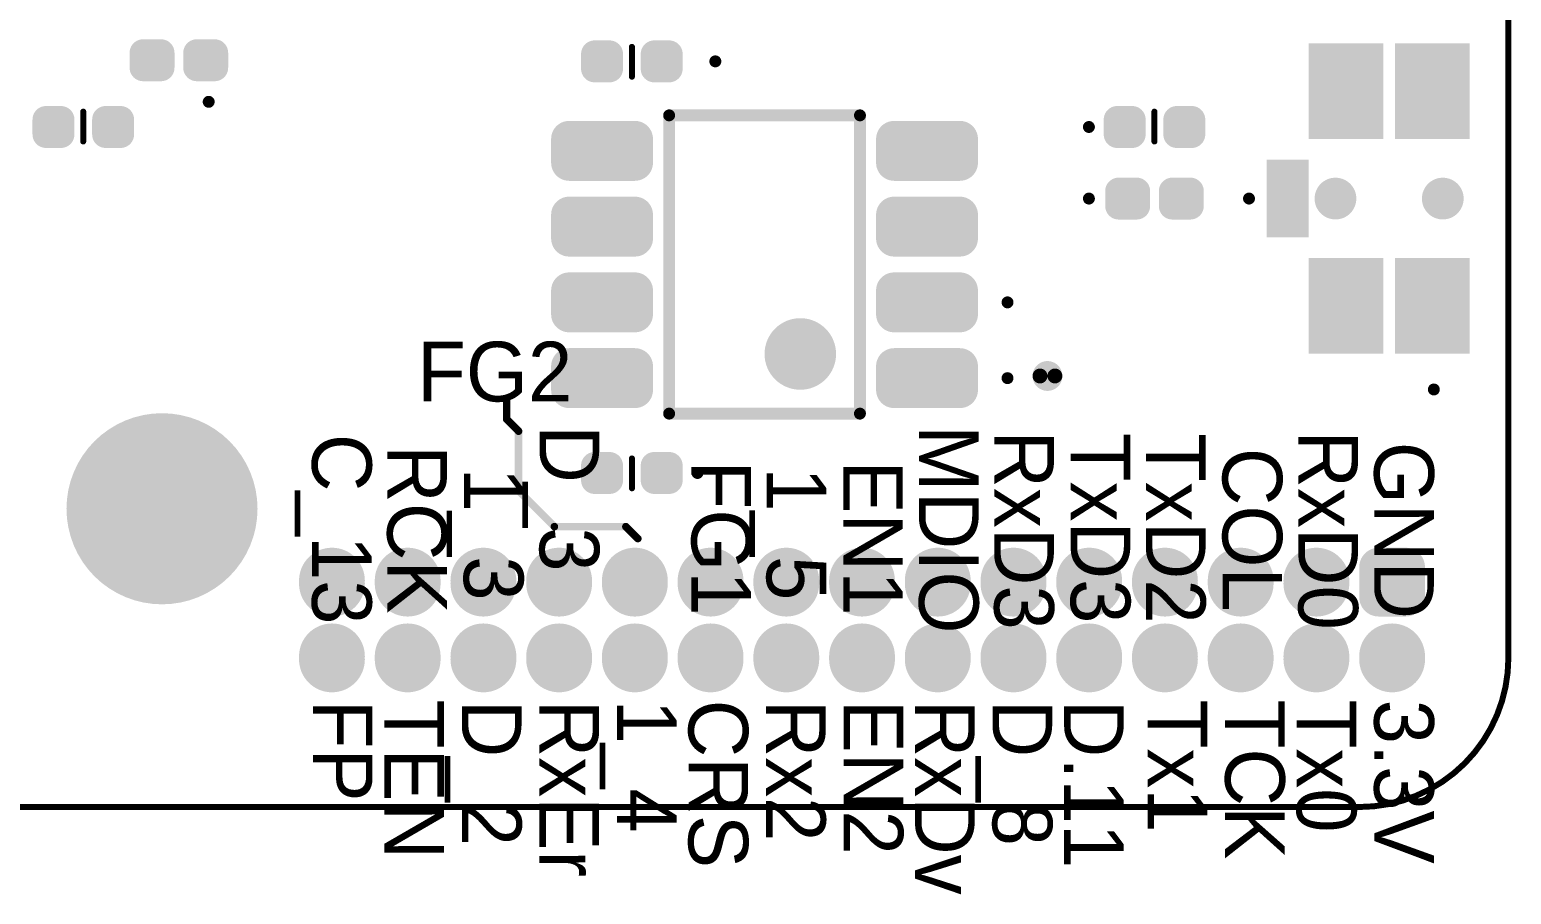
# Model space of a CAD drawing. Header units: millimetres. Extents: x 14.9 to 65.9, y 11 to 63.4.
# Drawn here: x 40.2 to 65.05, y 11.04 to 25.53 of the extents above; entities that cross this region are included whole.
import ezdxf

# ---------------------------------------------------------------- set-up
doc = ezdxf.new("R2010")
doc.units = ezdxf.units.MM
for name, color, linetype in [('Mechanical1', 6, 'Continuous'), ('PadHoleLayer', 156, 'Continuous'), ('TopOverlay', 2, 'Continuous'), ('TopSolder', 216, 'Continuous'), ('ViaHoleLayer', 16, 'Continuous')]:
    doc.layers.add(name, color=color, linetype=linetype)

# ---------------------------------------------------------------- blocks, each defined once
blk = doc.blocks.new('USB_B_F_RA_TH_8')
at = {"layer": 'PadHoleLayer'}
for points, const_width in [([(-1.48, 4.71, 1), (-1.02, 4.71, 1)], 0.46), ([(1.02, 4.71, 1), (1.48, 4.71, 1)], 0.46), ([(-1.48, 2.71, 1), (-1.02, 2.71, 1)], 0.46), ([(1.02, 2.71, 1), (1.48, 2.71, 1)], 0.46), ([(-6.595, 0, 1), (-5.445, 0, 1)], 1.15), ([(5.445, 0, 1), (6.595, 0, 1)], 1.15)]:
    blk.add_lwpolyline(points, format="xyb", close=True, dxfattribs=dict(at, const_width=const_width))
at = {"layer": 'TopSolder'}
for points, const_width in [([(-1.676, 4.71, 1), (-0.824, 4.71, 1)], 0.852), ([(0.824, 4.71, 1), (1.676, 4.71, 1)], 0.852), ([(-1.676, 2.71, 1), (-0.824, 2.71, 1)], 0.852), ([(0.824, 2.71, 1), (1.676, 2.71, 1)], 0.852), ([(-6.821, 0, 1), (-5.219, 0, 1)], 1.602), ([(5.219, 0, 1), (6.821, 0, 1)], 1.602)]:
    blk.add_lwpolyline(points, format="xyb", close=True, dxfattribs=dict(at, const_width=const_width))
blk = doc.blocks.new('R_0402_N_9')
at = {"layer": 'TopOverlay', "const_width": 0.102}
blk.add_lwpolyline([(0.001, 0.243), (0.001, -0.257)], dxfattribs=at)
at = {"layer": 'TopOverlay', "const_width": 0.0508}
for points in [[(-0.024, 0.243, 1), (0.026, 0.243, 1)], [(-0.024, -0.257, 1), (0.026, -0.257, 1)]]:
    blk.add_lwpolyline(points, format="xyb", close=True, dxfattribs=at)
at = {"layer": 'TopSolder', "const_width": 0.227}
for points in [[(-0.738, 0.125, 1), (-0.512, 0.125, 1)], [(-0.488, 0.125, 1), (-0.262, 0.125, 1)], [(0.262, 0.125, 1), (0.488, 0.125, 1)], [(0.512, 0.125, 1), (0.738, 0.125, 1)], [(-0.738, -0.125, 1), (-0.512, -0.125, 1)], [(-0.488, -0.125, 1), (-0.262, -0.125, 1)], [(0.262, -0.125, 1), (0.488, -0.125, 1)], [(0.512, -0.125, 1), (0.738, -0.125, 1)]]:
    blk.add_lwpolyline(points, format="xyb", close=True, dxfattribs=at)
at = {"layer": 'TopSolder'}
for points in [[(-0.375, -0.352), (-0.375, 0.352), (-0.625, -0.352), (-0.625, 0.352)], [(0.625, -0.352), (0.625, 0.352), (0.375, -0.352), (0.375, 0.352)], [(-0.148, -0.125), (-0.148, 0.125), (-0.852, -0.125), (-0.852, 0.125)], [(0.852, -0.125), (0.852, 0.125), (0.148, -0.125), (0.148, 0.125)]]:
    blk.add_solid(points, dxfattribs=at)
blk = doc.blocks.new('C_0402_N_10')
at = {"layer": 'TopSolder', "const_width": 0.227}
for points in [[(-0.713, 0.125, 1), (-0.487, 0.125, 1)], [(-0.413, 0.125, 1), (-0.187, 0.125, 1)], [(0.187, 0.125, 1), (0.413, 0.125, 1)], [(0.487, 0.125, 1), (0.713, 0.125, 1)], [(-0.713, -0.125, 1), (-0.487, -0.125, 1)], [(-0.413, -0.125, 1), (-0.187, -0.125, 1)], [(0.187, -0.125, 1), (0.413, -0.125, 1)], [(0.487, -0.125, 1), (0.713, -0.125, 1)]]:
    blk.add_lwpolyline(points, format="xyb", close=True, dxfattribs=at)
at = {"layer": 'TopSolder'}
for points in [[(-0.3, -0.352), (-0.3, 0.352), (-0.6, -0.352), (-0.6, 0.352)], [(0.6, -0.352), (0.6, 0.352), (0.3, -0.352), (0.3, 0.352)], [(-0.073, -0.125), (-0.073, 0.125), (-0.827, -0.125), (-0.827, 0.125)], [(0.827, -0.125), (0.827, 0.125), (0.073, -0.125), (0.073, 0.125)]]:
    blk.add_solid(points, dxfattribs=at)
blk = doc.blocks.new('_____8_11')
at = {"layer": 'TopOverlay', "const_width": 0.2}
for points in [[(1.6, 2.5), (-1.6, 2.5)], [(-1.6, 2.5), (-1.6, -2.5)], [(1.6, 2.5), (1.6, -2.5)], [(1.6, -2.5), (-1.6, -2.5)]]:
    blk.add_lwpolyline(points, dxfattribs=at)
at = {"layer": 'TopOverlay'}
for points, const_width in [([(-1.65, 2.5, 1), (-1.55, 2.5, 1)], 0.1), ([(-1.65, 2.5, 1), (-1.55, 2.5, 1)], 0.1), ([(1.55, 2.5, 1), (1.65, 2.5, 1)], 0.1), ([(1.55, 2.5, 1), (1.65, 2.5, 1)], 0.1), ([(-4.62, 1.869, 1), (-4.87, 1.869, 1)], 0.25), ([(-4.932, 1.869, 1), (-4.807, 1.869, 1)], 0.125), ([(-4.682, 1.869, 1), (-4.557, 1.869, 1)], 0.125), ([(-0.3, 1.5, 1), (-0.9, 1.5, 1)], 0.6), ([(-1.05, 1.5, 1), (-0.75, 1.5, 1)], 0.3), ([(-0.45, 1.5, 1), (-0.15, 1.5, 1)], 0.3), ([(-1.65, -2.5, 1), (-1.55, -2.5, 1)], 0.1), ([(-1.65, -2.5, 1), (-1.55, -2.5, 1)], 0.1), ([(1.55, -2.5, 1), (1.65, -2.5, 1)], 0.1), ([(1.55, -2.5, 1), (1.65, -2.5, 1)], 0.1)]:
    blk.add_lwpolyline(points, format="xyb", close=True, dxfattribs=dict(at, const_width=const_width))
at = {"layer": 'TopSolder', "const_width": 0.302}
for points in [[(-3.428, 2.105, 1), (-3.126, 2.105, 1)], [(-2.324, 2.105, 1), (-2.022, 2.105, 1)], [(2.022, 2.105, 1), (2.324, 2.105, 1)], [(3.126, 2.105, 1), (3.428, 2.105, 1)], [(-3.428, 1.705, 1), (-3.126, 1.705, 1)], [(-2.324, 1.705, 1), (-2.022, 1.705, 1)], [(2.022, 1.705, 1), (2.324, 1.705, 1)], [(3.126, 1.705, 1), (3.428, 1.705, 1)], [(-3.428, 0.835, 1), (-3.126, 0.835, 1)], [(-2.324, 0.835, 1), (-2.022, 0.835, 1)], [(2.022, 0.835, 1), (2.324, 0.835, 1)], [(3.126, 0.835, 1), (3.428, 0.835, 1)], [(-3.428, 0.435, 1), (-3.126, 0.435, 1)], [(-2.324, 0.435, 1), (-2.022, 0.435, 1)], [(2.022, 0.435, 1), (2.324, 0.435, 1)], [(3.126, 0.435, 1), (3.428, 0.435, 1)], [(-3.428, -0.435, 1), (-3.126, -0.435, 1)], [(-2.324, -0.435, 1), (-2.022, -0.435, 1)], [(2.022, -0.435, 1), (2.324, -0.435, 1)], [(3.126, -0.435, 1), (3.428, -0.435, 1)], [(-3.428, -0.835, 1), (-3.126, -0.835, 1)], [(-2.324, -0.835, 1), (-2.022, -0.835, 1)], [(2.022, -0.835, 1), (2.324, -0.835, 1)], [(3.126, -0.835, 1), (3.428, -0.835, 1)], [(-3.428, -1.705, 1), (-3.126, -1.705, 1)], [(-2.324, -1.705, 1), (-2.022, -1.705, 1)], [(2.022, -1.705, 1), (2.324, -1.705, 1)], [(3.126, -1.705, 1), (3.428, -1.705, 1)], [(-3.428, -2.105, 1), (-3.126, -2.105, 1)], [(-2.324, -2.105, 1), (-2.022, -2.105, 1)], [(2.022, -2.105, 1), (2.324, -2.105, 1)], [(3.126, -2.105, 1), (3.428, -2.105, 1)]]:
    blk.add_lwpolyline(points, format="xyb", close=True, dxfattribs=at)
at = {"layer": 'TopSolder'}
for points in [[(-2.173, 1.402), (-2.173, 2.408), (-3.277, 1.402), (-3.277, 2.408)], [(3.277, 1.402), (3.277, 2.408), (2.173, 1.402), (2.173, 2.408)], [(-1.871, 1.705), (-1.871, 2.105), (-3.579, 1.705), (-3.579, 2.105)], [(3.579, 1.705), (3.579, 2.105), (1.871, 1.705), (1.871, 2.105)], [(-2.173, 0.132), (-2.173, 1.138), (-3.277, 0.132), (-3.277, 1.138)], [(3.277, 0.132), (3.277, 1.138), (2.173, 0.132), (2.173, 1.138)], [(-1.871, 0.435), (-1.871, 0.835), (-3.579, 0.435), (-3.579, 0.835)], [(3.579, 0.435), (3.579, 0.835), (1.871, 0.435), (1.871, 0.835)], [(-2.173, -1.138), (-2.173, -0.132), (-3.277, -1.138), (-3.277, -0.132)], [(3.277, -1.138), (3.277, -0.132), (2.173, -1.138), (2.173, -0.132)], [(-1.871, -0.835), (-1.871, -0.435), (-3.579, -0.835), (-3.579, -0.435)], [(3.579, -0.835), (3.579, -0.435), (1.871, -0.835), (1.871, -0.435)], [(-2.173, -2.408), (-2.173, -1.402), (-3.277, -2.408), (-3.277, -1.402)], [(3.277, -2.408), (3.277, -1.402), (2.173, -2.408), (2.173, -1.402)], [(-1.871, -2.105), (-1.871, -1.705), (-3.579, -2.105), (-3.579, -1.705)], [(3.579, -2.105), (3.579, -1.705), (1.871, -2.105), (1.871, -1.705)]]:
    blk.add_solid(points, dxfattribs=at)
blk = doc.blocks.new('R_0402_N_12')
at = {"layer": 'TopOverlay', "const_width": 0.102}
blk.add_lwpolyline([(0.001, -0.257), (0.001, 0.243)], dxfattribs=at)
at = {"layer": 'TopOverlay', "const_width": 0.0508}
for points in [[(-0.024, 0.243, 1), (0.026, 0.243, 1)], [(-0.024, -0.257, 1), (0.026, -0.257, 1)]]:
    blk.add_lwpolyline(points, format="xyb", close=True, dxfattribs=at)
at = {"layer": 'TopSolder', "const_width": 0.227}
for points in [[(-0.738, 0.125, 1), (-0.512, 0.125, 1)], [(-0.488, 0.125, 1), (-0.262, 0.125, 1)], [(0.262, 0.125, 1), (0.488, 0.125, 1)], [(0.512, 0.125, 1), (0.738, 0.125, 1)], [(-0.738, -0.125, 1), (-0.512, -0.125, 1)], [(-0.488, -0.125, 1), (-0.262, -0.125, 1)], [(0.262, -0.125, 1), (0.488, -0.125, 1)], [(0.512, -0.125, 1), (0.738, -0.125, 1)]]:
    blk.add_lwpolyline(points, format="xyb", close=True, dxfattribs=at)
at = {"layer": 'TopSolder'}
for points in [[(-0.375, -0.352), (-0.375, 0.352), (-0.625, -0.352), (-0.625, 0.352)], [(0.625, -0.352), (0.625, 0.352), (0.375, -0.352), (0.375, 0.352)], [(-0.148, -0.125), (-0.148, 0.125), (-0.852, -0.125), (-0.852, 0.125)], [(0.852, -0.125), (0.852, 0.125), (0.148, -0.125), (0.148, 0.125)]]:
    blk.add_solid(points, dxfattribs=at)
blk = doc.blocks.new('R_0402_N_13')
at = {"layer": 'TopOverlay', "const_width": 0.102}
blk.add_lwpolyline([(0.001, -0.257), (0.001, 0.243)], dxfattribs=at)
at = {"layer": 'TopOverlay', "const_width": 0.0508}
for points in [[(-0.024, 0.243, 1), (0.026, 0.243, 1)], [(-0.024, -0.257, 1), (0.026, -0.257, 1)]]:
    blk.add_lwpolyline(points, format="xyb", close=True, dxfattribs=at)
at = {"layer": 'TopSolder', "const_width": 0.227}
for points in [[(-0.738, 0.125, 1), (-0.512, 0.125, 1)], [(-0.488, 0.125, 1), (-0.262, 0.125, 1)], [(0.262, 0.125, 1), (0.488, 0.125, 1)], [(0.512, 0.125, 1), (0.738, 0.125, 1)], [(-0.738, -0.125, 1), (-0.512, -0.125, 1)], [(-0.488, -0.125, 1), (-0.262, -0.125, 1)], [(0.262, -0.125, 1), (0.488, -0.125, 1)], [(0.512, -0.125, 1), (0.738, -0.125, 1)]]:
    blk.add_lwpolyline(points, format="xyb", close=True, dxfattribs=at)
at = {"layer": 'TopSolder'}
for points in [[(-0.375, -0.352), (-0.375, 0.352), (-0.625, -0.352), (-0.625, 0.352)], [(0.625, -0.352), (0.625, 0.352), (0.375, -0.352), (0.375, 0.352)], [(-0.148, -0.125), (-0.148, 0.125), (-0.852, -0.125), (-0.852, 0.125)], [(0.852, -0.125), (0.852, 0.125), (0.148, -0.125), (0.148, 0.125)]]:
    blk.add_solid(points, dxfattribs=at)
blk = doc.blocks.new('R_0402_N_14')
at = {"layer": 'TopOverlay', "const_width": 0.102}
blk.add_lwpolyline([(0.001, 0.243), (0.001, -0.257)], dxfattribs=at)
at = {"layer": 'TopOverlay', "const_width": 0.0508}
for points in [[(-0.024, 0.243, 1), (0.026, 0.243, 1)], [(-0.024, -0.257, 1), (0.026, -0.257, 1)]]:
    blk.add_lwpolyline(points, format="xyb", close=True, dxfattribs=at)
at = {"layer": 'TopSolder', "const_width": 0.227}
for points in [[(-0.738, 0.125, 1), (-0.512, 0.125, 1)], [(-0.488, 0.125, 1), (-0.262, 0.125, 1)], [(0.262, 0.125, 1), (0.488, 0.125, 1)], [(0.512, 0.125, 1), (0.738, 0.125, 1)], [(-0.738, -0.125, 1), (-0.512, -0.125, 1)], [(-0.488, -0.125, 1), (-0.262, -0.125, 1)], [(0.262, -0.125, 1), (0.488, -0.125, 1)], [(0.512, -0.125, 1), (0.738, -0.125, 1)]]:
    blk.add_lwpolyline(points, format="xyb", close=True, dxfattribs=at)
at = {"layer": 'TopSolder'}
for points in [[(-0.375, -0.352), (-0.375, 0.352), (-0.625, -0.352), (-0.625, 0.352)], [(0.625, -0.352), (0.625, 0.352), (0.375, -0.352), (0.375, 0.352)], [(-0.148, -0.125), (-0.148, 0.125), (-0.852, -0.125), (-0.852, 0.125)], [(0.852, -0.125), (0.852, 0.125), (0.148, -0.125), (0.148, 0.125)]]:
    blk.add_solid(points, dxfattribs=at)
blk = doc.blocks.new('SW_PTS840_19')
at = {"layer": 'PadHoleLayer', "const_width": 0.35}
for points in [[(-0.175, 0.9, 1), (0.175, 0.9, 1)], [(-0.175, -0.9, 1), (0.175, -0.9, 1)]]:
    blk.add_lwpolyline(points, format="xyb", close=True, dxfattribs=at)
at = {"layer": 'TopSolder'}
for points in [[(-0.652, 1.348), (0.652, 1.348), (-0.652, 2.052), (0.652, 2.052)], [(-2.602, 0.098), (-0.998, 0.098), (-2.602, 1.352), (-0.998, 1.352)], [(0.998, 0.098), (2.602, 0.098), (0.998, 1.352), (2.602, 1.352)], [(-2.602, -1.352), (-0.998, -1.352), (-2.602, -0.098), (-0.998, -0.098)], [(0.998, -1.352), (2.602, -1.352), (0.998, -0.098), (2.602, -0.098)]]:
    blk.add_solid(points, dxfattribs=at)
blk = doc.blocks.new('HDR_2_15_1_27___B_35')
at = {"layer": 'PadHoleLayer', "const_width": 0.3}
for points in [[(-0.15, 1.27, 1), (0.15, 1.27, 1)], [(1.12, 1.27, 1), (1.42, 1.27, 1)], [(2.39, 1.27, 1), (2.69, 1.27, 1)], [(3.66, 1.27, 1), (3.96, 1.27, 1)], [(4.93, 1.27, 1), (5.23, 1.27, 1)], [(6.2, 1.27, 1), (6.5, 1.27, 1)], [(7.47, 1.27, 1), (7.77, 1.27, 1)], [(8.74, 1.27, 1), (9.04, 1.27, 1)], [(10.01, 1.27, 1), (10.31, 1.27, 1)], [(11.28, 1.27, 1), (11.58, 1.27, 1)], [(12.55, 1.27, 1), (12.85, 1.27, 1)], [(13.82, 1.27, 1), (14.12, 1.27, 1)], [(15.09, 1.27, 1), (15.39, 1.27, 1)], [(16.36, 1.27, 1), (16.66, 1.27, 1)], [(17.63, 1.27, 1), (17.93, 1.27, 1)], [(-0.15, 0, 1), (0.15, 0, 1)], [(1.12, 0, 1), (1.42, 0, 1)], [(2.39, 0, 1), (2.69, 0, 1)], [(3.66, 0, 1), (3.96, 0, 1)], [(4.93, 0, 1), (5.23, 0, 1)], [(6.2, 0, 1), (6.5, 0, 1)], [(7.47, 0, 1), (7.77, 0, 1)], [(8.74, 0, 1), (9.04, 0, 1)], [(10.01, 0, 1), (10.31, 0, 1)], [(11.28, 0, 1), (11.58, 0, 1)], [(12.55, 0, 1), (12.85, 0, 1)], [(13.82, 0, 1), (14.12, 0, 1)], [(15.09, 0, 1), (15.39, 0, 1)], [(16.36, 0, 1), (16.66, 0, 1)], [(17.63, 0, 1), (17.93, 0, 1)]]:
    blk.add_lwpolyline(points, format="xyb", close=True, dxfattribs=at)
at = {"layer": 'TopSolder', "const_width": 1.103}
for points in [[(0, 1.295), (0, 1.245)], [(1.27, 1.295), (1.27, 1.245)], [(2.54, 1.295), (2.54, 1.245)], [(3.81, 1.295), (3.81, 1.245)], [(5.08, 1.295), (5.08, 1.245)], [(6.35, 1.295), (6.35, 1.245)], [(7.62, 1.295), (7.62, 1.245)], [(8.89, 1.295), (8.89, 1.245)], [(10.16, 1.295), (10.16, 1.245)], [(11.43, 1.295), (11.43, 1.245)], [(12.7, 1.295), (12.7, 1.245)], [(13.97, 1.295), (13.97, 1.245)], [(15.24, 1.295), (15.24, 1.245)], [(16.51, 1.295), (16.51, 1.245)], [(17.78, 1.295), (17.78, 1.245)], [(1.27, 0.025), (1.27, -0.025)], [(2.54, 0.025), (2.54, -0.025)], [(3.81, 0.025), (3.81, -0.025)], [(5.08, 0.025), (5.08, -0.025)], [(6.35, 0.025), (6.35, -0.025)], [(7.62, 0.025), (7.62, -0.025)], [(8.89, 0.025), (8.89, -0.025)], [(10.16, 0.025), (10.16, -0.025)], [(11.43, 0.025), (11.43, -0.025)], [(12.7, 0.025), (12.7, -0.025)], [(13.97, 0.025), (13.97, -0.025)], [(15.24, 0.025), (15.24, -0.025)], [(16.51, 0.025), (16.51, -0.025)], [(17.78, 0.025), (17.78, -0.025)]]:
    blk.add_lwpolyline(points, dxfattribs=at)
at = {"layer": 'TopSolder'}
for points, const_width in [([(-0.276, 1.295, 1), (0.276, 1.295, 1)], 0.552), ([(-0.276, 1.245, 1), (0.276, 1.245, 1)], 0.552), ([(0.994, 1.295, 1), (1.546, 1.295, 1)], 0.552), ([(0.994, 1.245, 1), (1.546, 1.245, 1)], 0.552), ([(2.264, 1.295, 1), (2.816, 1.295, 1)], 0.552), ([(2.264, 1.245, 1), (2.816, 1.245, 1)], 0.552), ([(3.534, 1.295, 1), (4.086, 1.295, 1)], 0.552), ([(3.534, 1.245, 1), (4.086, 1.245, 1)], 0.552), ([(4.804, 1.295, 1), (5.356, 1.295, 1)], 0.552), ([(4.804, 1.245, 1), (5.356, 1.245, 1)], 0.552), ([(6.074, 1.295, 1), (6.626, 1.295, 1)], 0.552), ([(6.074, 1.245, 1), (6.626, 1.245, 1)], 0.552), ([(7.344, 1.295, 1), (7.896, 1.295, 1)], 0.552), ([(7.344, 1.245, 1), (7.896, 1.245, 1)], 0.552), ([(8.614, 1.295, 1), (9.166, 1.295, 1)], 0.552), ([(8.614, 1.245, 1), (9.166, 1.245, 1)], 0.552), ([(9.884, 1.295, 1), (10.436, 1.295, 1)], 0.552), ([(9.884, 1.245, 1), (10.436, 1.245, 1)], 0.552), ([(11.154, 1.295, 1), (11.706, 1.295, 1)], 0.552), ([(11.154, 1.245, 1), (11.706, 1.245, 1)], 0.552), ([(12.424, 1.295, 1), (12.976, 1.295, 1)], 0.552), ([(12.424, 1.245, 1), (12.976, 1.245, 1)], 0.552), ([(13.694, 1.295, 1), (14.246, 1.295, 1)], 0.552), ([(13.694, 1.245, 1), (14.246, 1.245, 1)], 0.552), ([(14.964, 1.295, 1), (15.516, 1.295, 1)], 0.552), ([(14.964, 1.245, 1), (15.516, 1.245, 1)], 0.552), ([(16.234, 1.295, 1), (16.786, 1.295, 1)], 0.552), ([(16.234, 1.245, 1), (16.786, 1.245, 1)], 0.552), ([(17.504, 1.295, 1), (18.056, 1.295, 1)], 0.552), ([(17.504, 1.245, 1), (18.056, 1.245, 1)], 0.552), ([(-0.388, 0.25, 1), (-0.062, 0.25, 1)], 0.327), ([(0.062, 0.25, 1), (0.388, 0.25, 1)], 0.327), ([(0.994, 0.025, 1), (1.546, 0.025, 1)], 0.552), ([(0.994, -0.025, 1), (1.546, -0.025, 1)], 0.552), ([(2.264, 0.025, 1), (2.816, 0.025, 1)], 0.552), ([(2.264, -0.025, 1), (2.816, -0.025, 1)], 0.552), ([(3.534, 0.025, 1), (4.086, 0.025, 1)], 0.552), ([(3.534, -0.025, 1), (4.086, -0.025, 1)], 0.552), ([(4.804, 0.025, 1), (5.356, 0.025, 1)], 0.552), ([(4.804, -0.025, 1), (5.356, -0.025, 1)], 0.552), ([(6.074, 0.025, 1), (6.626, 0.025, 1)], 0.552), ([(6.074, -0.025, 1), (6.626, -0.025, 1)], 0.552), ([(7.344, 0.025, 1), (7.896, 0.025, 1)], 0.552), ([(7.344, -0.025, 1), (7.896, -0.025, 1)], 0.552), ([(8.614, 0.025, 1), (9.166, 0.025, 1)], 0.552), ([(8.614, -0.025, 1), (9.166, -0.025, 1)], 0.552), ([(9.884, 0.025, 1), (10.436, 0.025, 1)], 0.552), ([(9.884, -0.025, 1), (10.436, -0.025, 1)], 0.552), ([(11.154, 0.025, 1), (11.706, 0.025, 1)], 0.552), ([(11.154, -0.025, 1), (11.706, -0.025, 1)], 0.552), ([(12.424, 0.025, 1), (12.976, 0.025, 1)], 0.552), ([(12.424, -0.025, 1), (12.976, -0.025, 1)], 0.552), ([(13.694, 0.025, 1), (14.246, 0.025, 1)], 0.552), ([(13.694, -0.025, 1), (14.246, -0.025, 1)], 0.552), ([(14.964, 0.025, 1), (15.516, 0.025, 1)], 0.552), ([(14.964, -0.025, 1), (15.516, -0.025, 1)], 0.552), ([(16.234, 0.025, 1), (16.786, 0.025, 1)], 0.552), ([(16.234, -0.025, 1), (16.786, -0.025, 1)], 0.552), ([(17.504, 0.025, 1), (18.056, 0.025, 1)], 0.552), ([(17.504, -0.025, 1), (18.056, -0.025, 1)], 0.552), ([(-0.388, -0.25, 1), (-0.062, -0.25, 1)], 0.327), ([(0.062, -0.25, 1), (0.388, -0.25, 1)], 0.327)]:
    blk.add_lwpolyline(points, format="xyb", close=True, dxfattribs=dict(at, const_width=const_width))
for points in [[(-0.225, -0.577), (0.225, -0.577), (-0.225, 0.577), (0.225, 0.577)], [(-0.552, -0.25), (0.552, -0.25), (-0.552, 0.25), (0.552, 0.25)]]:
    blk.add_solid(points, dxfattribs=at)
blk = doc.blocks.new('C_0402_N_58')
at = {"layer": 'TopSolder', "const_width": 0.227}
for points in [[(-0.713, 0.125, 1), (-0.487, 0.125, 1)], [(-0.413, 0.125, 1), (-0.187, 0.125, 1)], [(0.187, 0.125, 1), (0.413, 0.125, 1)], [(0.487, 0.125, 1), (0.713, 0.125, 1)], [(-0.713, -0.125, 1), (-0.487, -0.125, 1)], [(-0.413, -0.125, 1), (-0.187, -0.125, 1)], [(0.187, -0.125, 1), (0.413, -0.125, 1)], [(0.487, -0.125, 1), (0.713, -0.125, 1)]]:
    blk.add_lwpolyline(points, format="xyb", close=True, dxfattribs=at)
at = {"layer": 'TopSolder'}
for points in [[(-0.3, -0.352), (-0.3, 0.352), (-0.6, -0.352), (-0.6, 0.352)], [(0.6, -0.352), (0.6, 0.352), (0.3, -0.352), (0.3, 0.352)], [(-0.073, -0.125), (-0.073, 0.125), (-0.827, -0.125), (-0.827, 0.125)], [(0.827, -0.125), (0.827, 0.125), (0.073, -0.125), (0.073, 0.125)]]:
    blk.add_solid(points, dxfattribs=at)

msp = doc.modelspace()

# ---------------------------------------------------------------- linework, layer by layer
at = {"layer": 'Mechanical1', "const_width": 0.1}
for points in [[(65, 15), (65, 60)], [(17.5, 12.5), (62.5, 12.5)]]:
    msp.add_lwpolyline(points, dxfattribs=at)
msp.add_lwpolyline([(65, 15, -0.414213), (62.5, 12.5)], format="xyb", dxfattribs=at)
at = {"layer": 'Mechanical1', "const_width": 0.05}
for points in [[(64.975, 15, 1), (65.025, 15, 1)], [(64.975, 15, 1), (65.025, 15, 1)], [(62.475, 12.5, 1), (62.525, 12.5, 1)], [(62.475, 12.5, 1), (62.525, 12.5, 1)]]:
    msp.add_lwpolyline(points, format="xyb", close=True, dxfattribs=at)
at = {"layer": 'TopOverlay', "const_width": 0.127}
for points in [[(48.2, 19), (48.2, 19.3)], [(48.2, 19), (48.4, 18.8)], [(48.4, 17.8), (48.4, 18.8)], [(48.4, 17.8), (49, 17.2)], [(49, 17.2), (50.2, 17.2)], [(50.2, 17.2), (50.4, 17)]]:
    msp.add_lwpolyline(points, dxfattribs=at)
at = {"layer": 'TopOverlay', "const_width": 0.0635}
for points in [[(48.168, 19.3, 1), (48.232, 19.3, 1)], [(48.168, 19, 1), (48.232, 19, 1)], [(48.168, 19, 1), (48.232, 19, 1)], [(48.368, 18.8, 1), (48.432, 18.8, 1)], [(48.368, 18.8, 1), (48.432, 18.8, 1)], [(48.368, 17.8, 1), (48.432, 17.8, 1)], [(48.368, 17.8, 1), (48.432, 17.8, 1)], [(48.968, 17.2, 1), (49.032, 17.2, 1)], [(48.968, 17.2, 1), (49.032, 17.2, 1)], [(50.168, 17.2, 1), (50.232, 17.2, 1)], [(50.168, 17.2, 1), (50.232, 17.2, 1)], [(50.368, 17, 1), (50.432, 17, 1)]]:
    msp.add_lwpolyline(points, format="xyb", close=True, dxfattribs=at)
at = {"layer": 'ViaHoleLayer', "const_width": 0.1}
for points in [[(51.65, 25, 1), (51.75, 25, 1)], [(43.153, 24.322, 1), (43.253, 24.322, 1)], [(57.915, 23.9, 1), (58.015, 23.9, 1)], [(57.915, 22.7, 1), (58.015, 22.7, 1)], [(60.6, 22.7, 1), (60.7, 22.7, 1)], [(56.55, 20.96, 1), (56.65, 20.96, 1)], [(56.55, 19.69, 1), (56.65, 19.69, 1)], [(63.7, 19.5, 1), (63.8, 19.5, 1)], [(51.35, 18.1, 1), (51.45, 18.1, 1)]]:
    msp.add_lwpolyline(points, format="xyb", close=True, dxfattribs=at)

# ---------------------------------------------------------------- block references
for name, p, rotation in [('C_0402_N_58', (42.703, 25.019), 360), ('R_0402_N_13', (50.3, 25), 360), ('SW_PTS840_19', (63, 22.7), 90), ('R_0402_N_14', (41.1, 23.9), 180), ('_____8_11', (52.525, 21.595), 180), ('R_0402_N_9', (59.065, 23.9), 180), ('C_0402_N_10', (59.065, 22.7), 180), ('R_0402_N_12', (50.3, 18.1), 360), ('HDR_2_15_1_27___B_35', (63.05, 16.27), 180)]:
    msp.add_blockref(name, p, dxfattribs=dict(rotation=rotation))
msp.add_blockref('USB_B_F_RA_TH_8', (36.4, 17.5))

# ---------------------------------------------------------------- texts
at = {"layer": 'TopOverlay'}
for s, rotation, p in [('FG2', 360, (46.7, 19.3)), ('C_13', 270, (44.936, 18.756)), ('D_3', 270, (48.753, 18.9)), ('MDIO', 270, (55.116, 18.9)), ('RxD3', 270, (56.378, 18.815)), ('TxD3', 270, (57.66, 18.772)), ('TxD2', 270, (58.922, 18.768)), ('RxD0', 270, (61.478, 18.813)), ('RCK', 270, (46.198, 18.566)), ('COL', 270, (60.206, 18.522)), ('GND', 270, (62.75, 18.623)), ('FG1', 270, (51.3, 18.308)), ('EN1', 270, (53.844, 18.311)), ('1_3', 270, (47.482, 18.191)), ('1_5', 270, (52.56, 18.195)), ('FP', 270, (44.95, 14.3)), ('TEN', 270, (46.15, 14.3)), ('D_2', 270, (47.45, 14.3)), ('RxEr', 270, (48.75, 14.3)), ('1_4', 270, (50.05, 14.3)), ('CRS', 270, (51.25, 14.3)), ('Rx2', 270, (52.55, 14.3)), ('EN2', 270, (53.85, 14.3)), ('RxDv', 270, (55.05, 14.3)), ('D_8', 270, (56.35, 14.3)), ('D.11', 270, (57.55, 14.3)), ('Tx1', 270, (58.95, 14.3)), ('TCK', 270, (60.25, 14.3)), ('Tx0', 270, (61.45, 14.3)), ('3.3V', 270, (62.75, 14.3))]:
    msp.add_text(s, height=1, rotation=rotation, dxfattribs=at).set_placement(p)

doc.saveas('drawing.dxf')
